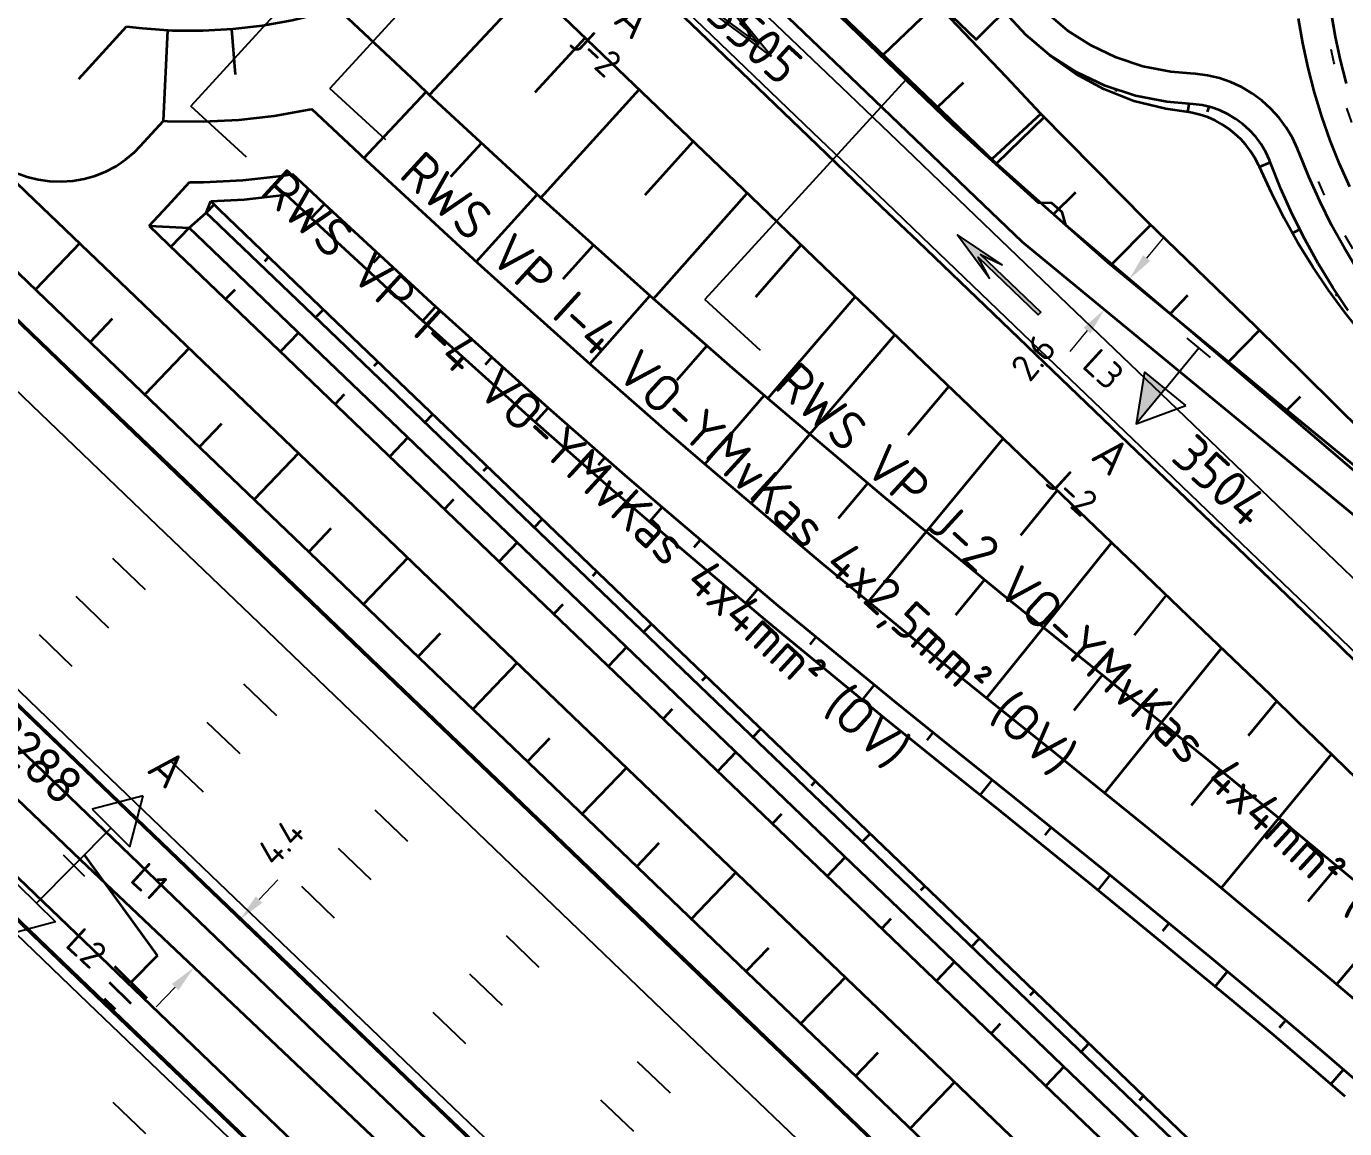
# Model space of a CAD drawing. Header units: metres. Extents: x 134219 to 139080, y 438661 to 444352.
# Drawn here: x 138422.2 to 138509.3, y 439333.7 to 439406.4 of the extents above; entities that cross this region are included whole.
import ezdxf
from ezdxf.enums import TextEntityAlignment as Align

# ---------------------------------------------------------------- set-up
doc = ezdxf.new("R2010")
doc.units = ezdxf.units.M
doc.linetypes.add('13strp', pattern=[4, 1, -3])
doc.linetypes.add('39strp', pattern=[12, 3, -9])
doc.layers.get('DEFPOINTS').update_dxf_attribs({"color": 193})
for name, color, linetype, lineweight in [('N-WE-KL-ET-T18', 1, 'Continuous', 18), ('N-WE-KL-ET-T25', 7, 'Continuous', 25), ('N-WE-KL-ET_LS_OV_ARMATUUR-S', 7, 'Continuous', 25), ('N-WE-KL-ET_LS_OV_ARMATUUR-T18', 1, 'Continuous', 25), ('N-WE-KL-ET_LS_OV_KABEL-G', 10, 'KL-LS-OV-N', 35), ('N-WE-KL-ET_LS_OV_KABEL-M', 7, 'Continuous', 18), ('N-WE-KL-ET_LS_OV_KABEL-T25', 7, 'Continuous', 25), ('N-WE-KL-ET_LS_OV_KABEL_AARDING-G', 90, 'Continuous', 35), ('Utd-geleiderail-nw', 8, 'glm a2ee v014$0$f2m40080', 35), ('Utd-ondergr-nw', 8, '13strp', 35)]:
    doc.layers.add(name, color=color, linetype=linetype, lineweight=lineweight)
doc.layers.add('N-WE-KL-ET_LS_OV_ARMATUUR-T25', color=2, linetype='Continuous')
doc.layers.add('Utd-weg-nw', color=8, linetype='Continuous')
doc.styles.add('ISO18', font='NLCS-ISO.ttf')
doc.styles.add('ISO25', font='NLCS-ISO.ttf')
doc.styles.add('NLCS-ISO', font='NLCS-ISO.ttf')
doc.styles.add('NLCS_18', font='NLCS-ISO.ttf', dxfattribs={"height": 1.8})
doc.styles.add('NLCS_25', font='NLCS-ISO.ttf', dxfattribs={"height": 2.5})
doc.linetypes.add('glm a2ee v014$0$f2m40080', pattern='A,2,-1,[160,RTW.shx,S=0.5,R=0,X=0,Y=0],-1', length=4)
doc.linetypes.add('KL-LS-OV-N', pattern='A,4,-1,[103,NLCS.SHX,S=0.75,R=0,X=0,Y=0],-1,4,-1.5,["0V",Standard,S=1,R=0,X=0,Y=-0.5],-3', length=14.5)
doc.dimstyles.new('NLCS_t18_pijl_Dimension_l3_h1', dxfattribs={"dimtxt": 1.8, "dimasz": 1.8, "dimexe": 2, "dimexo": 2, "dimgap": 0.7, "dimtad": 1, "dimdec": 1, "dimzin": 0, "dimdsep": 46, "dimtxsty": 'NLCS_18', "dimcen": 2.5, "dimdle": 2, "dimclrd": 256, "dimclre": 256, "dimclrt": 256, "dimadec": 1, "dimazin": 0, "dimtfac": 1, "dimtdec": 1, "dimtofl": 0, "dimtmove": 1, "dimatfit": 0, "dimfxl": 0, "dimtolj": 1, "dimtzin": 0, "dimlwd": 18, "dimlwe": 18, "dimarcsym": 0})

# ---------------------------------------------------------------- blocks, each defined once
blk = doc.blocks.new('SKL-ET_OV_ARMATUUR_HD_NATRIUM_1x150W-SO (3)')
for points in [[(3.493, -1.757), (6.493, 0), (3.493, 1.757)], [(3.493, 1.757), (3.493, -1.757)], [(0, 1), (0, -1)], [(3.493, 0), (0, 0)], [(3.493, 0), (6.493, 0)]]:
    blk.add_lwpolyline(points)
blk.add_solid([(3.493, 0), (3.493, -1.757), (6.493, 0)])
at = {"layer": 'N-WE-KL-ET-T18', "linetype": 'ByBlock', "style": 'NLCS-ISO'}
blk.add_attdef('GROEPSNUMMER', text='', height=1.8, dxfattribs=at).set_placement((-2, -4), align=Align.RIGHT)
blk.add_attdef('FASE-AANSLUITING', (10, -4), '', height=1.8, dxfattribs=at)
at = {"layer": 'N-WE-KL-ET-T18', "linetype": 'ByBlock', "style": 'NLCS-ISO', "flags": 1}
for tag, p in [('TYPE_ARMATUUR', (7.765, -13.456)), ('TYPE_FABRIKAAT', (7.765, -17.24)), ('VERMOGEN_LAMP', (7.765, -21.025)), ('SPIEGELSTAND', (7.765, -24.809)), ('HOOGTE_LICHTMAST', (7.765, -28.594)), ('UITLEGGERHOEK', (7.765, -32.378)), ('TYPE_LICHTMAST', (7.765, -36.163)), ('BOTSVRIENDELIJK', (7.765, -39.947)), ('POSITIE_LICHTMAST', (7.765, -43.732)), ('KABELAANSLUITING', (7.765, -47.516)), ('VOEDINGSPUNT', (7.765, -51.301))]:
    blk.add_attdef(tag, p, '', height=1.8, dxfattribs=at)
at = {"layer": 'N-WE-KL-ET-T25', "linetype": 'ByBlock', "style": 'NLCS-ISO'}
blk.add_attdef('MASTNUMMER', text='', height=2.5, dxfattribs=at).set_placement((4, 4.31), align=Align.MIDDLE)
at = {"layer": 'N-WE-KL-ET-T25', "linetype": 'ByBlock', "style": 'NLCS-ISO', "flags": 1}
blk.add_attdef('TYPE_SYMBOOL', (7.765, -10.056), '', height=2.5, dxfattribs=at)
blk = doc.blocks.new('SKL-ET_OV_ARMATUUR_HD_NATRIUM_2x250W-SO (3)')
for p, q in [((-6.493, 0), (-3.493, 1.757)), ((6.493, 0), (3.493, 1.757)), ((-3.493, -1.757), (-6.493, 0)), ((3.493, -1.757), (6.493, 0))]:
    blk.add_line(p, q)
for points in [[(-3.493, 1.757), (-3.493, -1.757)], [(3.493, 1.757), (3.493, -1.757)], [(0, 1), (0, -1)], [(-3.493, 0), (0, 0)], [(3.493, 0), (0, 0)]]:
    blk.add_lwpolyline(points)
at = {"layer": 'N-WE-KL-ET_LS_OV_ARMATUUR-T18', "style": 'ISO18', "flags": 1}
for tag, p in [('TYPE_ARMATUUR', (3.075, -6.821)), ('VERMOGEN_LAMP', (3.075, -10.606)), ('SPIEGELSTAND', (3.075, -14.39)), ('HOOGTE_LICHTMAST', (3.075, -18.175)), ('UITLEGGERHOEK', (3.075, -21.959)), ('TYPE_LICHTMAST', (3.075, -25.744)), ('BOTSVRIENDELIJK', (3.075, -29.528)), ('POSITIE_LICHTMAST', (3.075, -33.313)), ('KABELAANSLUITNG', (3.075, -37.097)), ('VOEDINGSPUNT', (3.075, -48.451))]:
    blk.add_attdef(tag, p, '', height=1.8, dxfattribs=at)
at = {"layer": 'N-WE-KL-ET_LS_OV_ARMATUUR-T18', "style": 'ISO18'}
for tag, p in [('FASE-AANSLUITING_1', (3.075, -40.882)), ('FASE-AANSLUITING_2', (3.075, -44.666)), ('GROEPSNUMMER', (3.075, -52.235))]:
    blk.add_attdef(tag, p, '', height=1.8, dxfattribs=at)
at = {"layer": 'N-WE-KL-ET_LS_OV_ARMATUUR-T25', "style": 'ISO25'}
for tag, p, height in [('MASTNUMMER', (3.075, 7.391), 2.5), ('TYPE_SYMBOOL', (3.075, 3.606), 2.25)]:
    blk.add_attdef(tag, p, '', height=height, dxfattribs=at)
blk = doc.blocks.new('SKL-ET_AARDING_AARDELECTRODE-SO')
for points in [[(2.5, 1.5), (2.5, -1.5)], [(3.5, 1), (3.5, -1)], [(0, 0), (2.5, 0)], [(4.5, -0.5), (4.5, 0.5)]]:
    blk.add_lwpolyline(points)
at = {"layer": 'N-WE-KL-ET_LS_OV_ARMATUUR-T18', "style": 'ISO18', "flags": 1}
for tag, p in [('OMSCHRIJVING_LEGENDA', (0, -8.635)), ('LOCATIE', (0, -12.42)), ('MASTNUMMER', (0, -16.204)), ('VOEDINGSPUNT', (0, -19.989)), ('GROEPSNUMMER', (0, -23.773)), ('OVERIGE_OPMERKING(EN)_1', (0, -27.558)), ('OVERIGE_OPMERKING(EN)_2', (0, -31.343))]:
    blk.add_attdef(tag, p, '', height=1.8, dxfattribs=at)
at = {"layer": 'N-WE-KL-ET_LS_OV_ARMATUUR-T25', "style": 'ISO25'}
blk.add_attdef('TYPE_SYMBOOL', (0, 4.405), '', height=2.25, dxfattribs=at)
blk = doc.blocks.new('*D278')
at = {"layer": 'DEFPOINTS', "color": 0, "transparency": 16777216}
for p in [(138436.358, 439347.493), (138433.312, 439344.316), (138433.312, 439344.316)]:
    blk.add_point(p, dxfattribs=at)
at = {"layer": 'N-WE-KL-ET_LS_OV_KABEL-M', "linetype": 'Continuous', "lineweight": 18, "transparency": 16777216}
for p, q in [((138437.603, 439348.792), (138438.849, 439350.091)), ((138432.066, 439343.017), (138430.821, 439341.718))]:
    blk.add_line(p, q, dxfattribs=at)
at = {"layer": 'N-WE-KL-ET_LS_OV_KABEL-M', "lineweight": 18, "transparency": 16777216}
for p, q in [((138436.358, 439347.493), (138437.801, 439346.109)), ((138433.312, 439344.316), (138434.756, 439342.932))]:
    blk.add_line(p, q, dxfattribs=at)
at = {"layer": 'N-WE-KL-ET_LS_OV_KABEL-M', "transparency": 16777216}
for points in [[(138437.387, 439349), (138437.82, 439348.584), (138436.358, 439347.493)], [(138431.85, 439343.225), (138432.283, 439342.809), (138433.312, 439344.316)]]:
    blk.add_solid(points, dxfattribs=at)
at = {"layer": 'N-WE-KL-ET_LS_OV_KABEL-M', "transparency": 16777216, "insert": (138439.037, 439352.599), "char_height": 1.8, "attachment_point": 5, "rotation": 46.20578, "style": 'NLCS_18'}
blk.add_mtext('\\A1;4.4', dxfattribs=at)
blk = doc.blocks.new('*D307')
at = {"layer": 'DEFPOINTS', "color": 0, "transparency": 16777216}
for p in [(138495.053, 439389.735), (138495.053, 439389.735), (138493.403, 439387.732)]:
    blk.add_point(p, dxfattribs=at)
at = {"layer": 'N-WE-KL-ET_LS_OV_KABEL-M', "linetype": 'Continuous', "lineweight": 18, "transparency": 16777216}
for p, q in [((138496.198, 439391.125), (138497.342, 439392.514)), ((138492.259, 439386.343), (138491.114, 439384.954))]:
    blk.add_line(p, q, dxfattribs=at)
at = {"layer": 'N-WE-KL-ET_LS_OV_KABEL-M', "lineweight": 18, "transparency": 16777216}
for p, q in [((138495.053, 439389.735), (138493.51, 439391.007)), ((138493.403, 439387.732), (138491.859, 439389.004))]:
    blk.add_line(p, q, dxfattribs=at)
at = {"layer": 'N-WE-KL-ET_LS_OV_KABEL-M', "transparency": 16777216}
for points in [[(138495.966, 439391.315), (138496.429, 439390.934), (138495.053, 439389.735)], [(138492.027, 439386.534), (138492.49, 439386.152), (138493.403, 439387.732)]]:
    blk.add_solid(points, dxfattribs=at)
at = {"layer": 'N-WE-KL-ET_LS_OV_KABEL-M', "transparency": 16777216, "insert": (138488.717, 439384.561), "char_height": 1.8, "attachment_point": 5, "rotation": 50.5173, "style": 'NLCS_18'}
blk.add_mtext('\\A1;2.6', dxfattribs=at)
blk = doc.blocks.new('Dwm A2 aanvulling$0$voorrang_750')
h = blk.add_hatch(color=256)
h.paths.add_polyline_path([(0, 8), (-1, 8), (0, 0), (1, 8)])
h.paths.add_polyline_path([(0, 7), (0.724, 7), (0, 1.209), (-0.724, 7)], flags=16)
for p, q in [((0, 0), (-1, 8)), ((0, 8), (-1, 8)), ((0, 0), (1, 8)), ((0, 8), (1, 8)), ((0.849, 8), (0.851, 8.019)), ((0, 1.209), (-0.724, 7)), ((0, 7), (-0.724, 7)), ((0, 1.209), (0.724, 7)), ((0, 7), (0.724, 7))]:
    blk.add_line(p, q)
blk = doc.blocks.new('Dwm A2 aanvulling$0$antispkpijl_750')
blk.add_hatch(color=256).paths.add_polyline_path([(-0.125, 0), (0.125, 0), (0.125, 5.5), (0.6, 4), (0, 7.5), (-0.6, 4), (-0.125, 5.5)])
blk.add_lwpolyline([(-0.125, 0), (0.125, 0), (0.125, 5.5), (0.6, 4), (0, 7.5), (-0.6, 4), (-0.125, 5.5)], close=True)

msp = doc.modelspace()

# ---------------------------------------------------------------- linework, layer by layer
at = {"layer": 'N-WE-KL-ET_LS_OV_KABEL-G', "flags": 128}
for points, elevation in [([(138088.637, 439676.432), (138088.638, 439676.428), (138097.501, 439666.648), (138107.234, 439656.382), (138139.914, 439624.963), (138141.781, 439623.503), (138425.823, 439351.408), (138520.256, 439261.976), (138566.891, 439216.723), (138613.924, 439171.915), (138660.908, 439126.836), (138707.708, 439081.89), (138754.751, 439037.019), (138768.949, 439023.344), (138801.31, 438992.453), (138850.33, 438944.621), (138896.901, 438900.489), (138941.915, 438857.339)], 1.168), ([(138410.767, 439528.35), (138410.801, 439528.538), (138413.887, 439527.958), (138423.538, 439525.424), (138432.266, 439522.329), (138438.685, 439519.034), (138446.069, 439514.463), (138450.787, 439510.977), (138450.858, 439510.771), (138461.262, 439503.909), (138466.779, 439501.942), (138467.544, 439501.896), (138467.841, 439501.905), (138474.435, 439501.952), (138478.225, 439501.987), (138483.255, 439501.451), (138490.332, 439499.543), (138497.132, 439496.889), (138497.68, 439496.377), (138506.71, 439489.652), (138514.888, 439481.111), (138519.769, 439472.308), (138522.695, 439463.424), (138523.839, 439453.927), (138523.219, 439444.572), (138519.852, 439433.753), (138516.126, 439426.136), (138513.611, 439418.576), (138513.388, 439416.195), (138513.397, 439416.194), (138502.659, 439417.147), (138502.663, 439417.154), (138499.933, 439417.635), (138499.966, 439420.484), (138502.056, 439428.12), (138505.295, 439436.199), (138508.373, 439447.072), (138508.292, 439456.213), (138504.908, 439466.951), (138504.893, 439466.936), (138499.402, 439474.419), (138495.707, 439477.445), (138488.234, 439480.694), (138483.687, 439480.705), (138476.15, 439478.941), (138470.645, 439473.2), (138466.81, 439466.788), (138459.573, 439451.145), (138459.63, 439445.594), (138461.105, 439434.032), (138463.733, 439426.761), (138470.89, 439419.514), (138482.264, 439408.123), (138484.943, 439405.543), (138487.566, 439408.142)], 7.326)]:
    msp.add_lwpolyline(points, dxfattribs=dict(at, elevation=elevation))
for points in [[(138793.834, 439038.483), (138767.871, 439063.941), (138739.593, 439090.454), (138709.869, 439120.394), (138704.574, 439125.914), (138678.079, 439153.98), (138649.928, 439184.368), (138642.165, 439192.896), (138624.34, 439217.049), (138615.394, 439229.368), (138606.016, 439243.822), (138594.166, 439264.3), (138575.759, 439297.581), (138548.768, 439335.485), (138539.354, 439347.967), (138528.259, 439360.345), (138511.102, 439376.056), (138499.127, 439386.277), (138490.863, 439393.293), (138490.616, 439394.151), (138489.945, 439394.758), (138489.065, 439394.769), (138483.418, 439399.881), (138469.123, 439413.692), (138466.716, 439415.985)], [(138430.908, 439345.105), (138426.084, 439351.755)]]:
    msp.add_lwpolyline(points, dxfattribs=at)
at = {"layer": 'N-WE-KL-ET_LS_OV_KABEL-T25'}
for p, q in [((138459.696, 439430.195), (138433.091, 439401.162)), ((138464.223, 439426.264), (138442.278, 439402.317)), ((138480.302, 439402.891), (138467.024, 439388.401)), ((138445.964, 439398.939), (138442.278, 439402.317)), ((138436.777, 439397.784), (138433.091, 439401.162)), ((138470.71, 439385.023), (138467.024, 439388.401))]:
    msp.add_line(p, q, dxfattribs=at)
at = {"layer": 'Utd-geleiderail-nw', "linetype": 'Continuous', "flags": 128}
for points in [[(138398.65, 439383.051), (138419.938, 439360.492), (138432.525, 439348.424), (138439.743, 439341.503), (138446.962, 439334.583), (138454.18, 439327.662), (138461.398, 439320.741), (138468.617, 439313.821), (138475.835, 439306.9), (138483.053, 439299.979), (138490.272, 439293.059), (138497.49, 439286.138), (138504.708, 439279.217)], [(138392.218, 439376.333), (138415.694, 439355.972), (138428.234, 439343.949), (138435.453, 439337.028), (138442.671, 439330.107), (138449.889, 439323.187), (138457.107, 439316.266), (138464.326, 439309.345), (138471.544, 439302.425), (138478.762, 439295.504), (138485.981, 439288.583), (138493.199, 439281.662)]]:
    msp.add_lwpolyline(points, dxfattribs=at)
at = {"layer": 'Utd-ondergr-nw', "linetype": 'Continuous', "flags": 128}
for points in [[(138484.393, 439395.642), (138482.011, 439397.926), (138477.174, 439402.563), (138469.956, 439409.484), (138462.738, 439416.404), (138461.941, 439417.168), (138455.519, 439423.325), (138454.944, 439423.877), (138454.352, 439424.489), (138453.751, 439425.22), (138453.214, 439425.999), (138452.744, 439426.821), (138452.346, 439427.679), (138452.022, 439428.568), (138451.773, 439429.481), (138451.603, 439430.412), (138451.512, 439431.354), (138451.5, 439432.3), (138451.569, 439433.244), (138451.717, 439434.179), (138451.756, 439434.364)], [(138489.2, 439400.656), (138486.937, 439403.064), (138482.309, 439407.919), (138475.319, 439415.077), (138468.23, 439422.133), (138467.442, 439422.906), (138463.007, 439427.245), (138462.589, 439427.683), (138462.073, 439428.326), (138461.621, 439429.015), (138461.239, 439429.746), (138460.929, 439430.509), (138460.694, 439431.299), (138460.537, 439432.109), (138460.459, 439432.929), (138460.461, 439433.754), (138460.527, 439434.463)], [(138486.157, 439397.483), (138483.776, 439399.766), (138478.939, 439404.404), (138471.721, 439411.324), (138464.503, 439418.245), (138463.706, 439419.009), (138457.284, 439425.166), (138457.069, 439425.372), (138456.991, 439425.448), (138456.432, 439426.053), (138455.935, 439426.71), (138455.503, 439427.413), (138455.141, 439428.153), (138454.853, 439428.926), (138454.641, 439429.722), (138454.507, 439430.536), (138454.453, 439431.358), (138454.478, 439432.182), (138454.583, 439433), (138454.674, 439433.439)], [(138481.105, 439392.214), (138478.724, 439394.497), (138473.887, 439399.134), (138466.669, 439406.055), (138459.45, 439412.976), (138458.654, 439413.74), (138452.232, 439419.896), (138446.702, 439425.198)], [(138477.299, 439388.244), (138474.917, 439390.527), (138470.081, 439395.164), (138462.862, 439402.085), (138455.644, 439409.006), (138454.847, 439409.77), (138448.426, 439415.926), (138444.486, 439419.704)], [(138499.08, 439403.31), (138497.786, 439403.419), (138495.954, 439403.774), (138494.194, 439404.354), (138492.534, 439405.146), (138490.998, 439406.135), (138489.61, 439407.302), (138488.39, 439408.625), (138487.354, 439410.082), (138486.667, 439411.33), (138486.445, 439411.768), (138485.949, 439412.636), (138485.397, 439413.47), (138484.791, 439414.265), (138484.132, 439415.017), (138483.922, 439415.238)], [(138498.999, 439401.312), (138497.531, 439401.435), (138495.449, 439401.839), (138493.449, 439402.498), (138491.56, 439403.399), (138489.811, 439404.526), (138488.228, 439405.856), (138486.836, 439407.366), (138485.654, 439409.029), (138484.891, 439410.41), (138484.676, 439410.835), (138484.246, 439411.588), (138483.768, 439412.31), (138483.242, 439412.999), (138482.672, 439413.651), (138482.489, 439413.842)], [(138448.853, 439401.895), (138455.575, 439409.072)], [(138482.317, 439407.91), (138478.806, 439404.531)], [(138428.861, 439406.419), (138429.911, 439406.296), (138431.896, 439406.157), (138433.884, 439406.141), (138435.867, 439406.247), (138437.837, 439406.476), (138439.787, 439406.825), (138441.709, 439407.293), (138442.772, 439407.607)], [(138471.179, 439381.86), (138468.679, 439384.02), (138463.633, 439388.44), (138456.187, 439395.122), (138448.839, 439401.908), (138448.034, 439402.663), (138442.772, 439407.607)], [(138509.608, 439395.824), (138508.926, 439397.345), (138508.309, 439398.893), (138507.757, 439400.465), (138507.27, 439402.059), (138506.851, 439403.672), (138506.499, 439405.301), (138506.215, 439406.943)], [(138509.387, 439402.658), (138508.991, 439404.182), (138508.658, 439405.721), (138508.39, 439407.273)], [(138425.713, 439402.958), (138428.861, 439406.419)], [(138431.3, 439400.178), (138431.59, 439406.178)], [(138436.048, 439403.254), (138435.801, 439406.244)], [(138411.277, 439405.994), (138415.016, 439402.409), (138419.419, 439398.187), (138422.234, 439395.488), (138429.452, 439388.567), (138436.671, 439381.647), (138443.889, 439374.726), (138451.107, 439367.805), (138458.326, 439360.885), (138465.544, 439353.964), (138472.762, 439347.043), (138479.98, 439340.122), (138487.199, 439333.202), (138494.417, 439326.281), (138501.635, 439319.36), (138508.854, 439312.44), (138516.072, 439305.519), (138523.29, 439298.598), (138530.509, 439291.678), (138537.727, 439284.757), (138544.945, 439277.836)], [(138455.83, 439402.081), (138459.134, 439405.659)], [(138498.977, 439400.759), (138497.47, 439400.967), (138495.36, 439401.494), (138493.359, 439402.273), (138491.495, 439403.284), (138489.793, 439404.502)], [(138489.801, 439404.497), (138489.819, 439404.52)], [(138408.35, 439402.939), (138412.088, 439399.355), (138419.307, 439392.435), (138426.525, 439385.514), (138433.743, 439378.593), (138440.961, 439371.673), (138448.18, 439364.752), (138455.398, 439357.831), (138462.616, 439350.911), (138469.835, 439343.99), (138477.053, 439337.069), (138484.271, 439330.148), (138491.49, 439323.228), (138498.708, 439316.307), (138505.926, 439309.386), (138513.144, 439302.466), (138520.363, 439295.545), (138527.581, 439288.624), (138534.799, 439281.703)], [(138484.081, 439402.691), (138482.394, 439401.091)], [(138510.167, 439390.268), (138509.254, 439391.771), (138508.404, 439393.31), (138507.619, 439394.883), (138506.9, 439396.488), (138506.249, 439398.121), (138506.248, 439398.124), (138506.164, 439398.338), (138505.825, 439399.062), (138505.416, 439399.749), (138504.94, 439400.392), (138504.403, 439400.984), (138503.809, 439401.519), (138503.164, 439401.993), (138502.476, 439402.399), (138501.75, 439402.735), (138500.994, 439402.997), (138500.216, 439403.182), (138499.424, 439403.289), (138499.08, 439403.31)], [(138444.521, 439397.732), (138448.625, 439402.109)], [(138456.199, 439395.111), (138462.694, 439402.246)], [(138494.151, 439402.117), (138494.205, 439402.249)], [(138406.745, 439401.264), (138410.483, 439397.681), (138417.701, 439390.76), (138424.919, 439383.839), (138432.138, 439376.919), (138439.356, 439369.998), (138446.574, 439363.077), (138453.792, 439356.157), (138461.011, 439349.236), (138468.229, 439342.315), (138475.447, 439335.394), (138482.666, 439328.474), (138489.884, 439321.553), (138497.102, 439314.632), (138504.321, 439307.712), (138511.539, 439300.791), (138518.757, 439293.87), (138525.975, 439286.95), (138533.194, 439280.029)], [(138406.794, 439401.315), (138410.531, 439397.731), (138417.749, 439390.811), (138424.968, 439383.89), (138432.186, 439376.969), (138439.404, 439370.049), (138446.623, 439363.128), (138453.841, 439356.207), (138461.059, 439349.286), (138468.277, 439342.366), (138475.496, 439335.445), (138482.714, 439328.524), (138489.932, 439321.604), (138497.151, 439314.683), (138504.369, 439307.762), (138511.587, 439300.841), (138518.806, 439293.921), (138526.024, 439287), (138533.242, 439280.079)], [(138431.3, 439400.178), (138431.554, 439400.167), (138433.912, 439400.141), (138436.264, 439400.261), (138438.603, 439400.525), (138440.919, 439400.933), (138441.077, 439400.966)], [(138467.027, 439377.529), (138464.526, 439379.689), (138459.481, 439384.109), (138452.034, 439390.791), (138444.686, 439397.577), (138443.881, 439398.332), (138441.077, 439400.966)], [(138498.924, 439400.766), (138498.999, 439401.312)], [(138509.501, 439387.662), (138508.48, 439389.194), (138507.524, 439390.768), (138506.633, 439392.38), (138505.811, 439394.028), (138505.058, 439395.708), (138504.376, 439397.419), (138504.375, 439397.422), (138504.312, 439397.583), (138504.058, 439398.126), (138503.751, 439398.641), (138503.394, 439399.123), (138502.991, 439399.567), (138502.546, 439399.969), (138502.062, 439400.324), (138501.546, 439400.629), (138501.002, 439400.881), (138500.435, 439401.077), (138499.851, 439401.216), (138499.257, 439401.296), (138498.999, 439401.312)], [(138500.208, 439400.786), (138500.323, 439401.103)], [(138419.419, 439398.187), (138419.65, 439397.975), (138420.247, 439397.503), (138420.891, 439397.096), (138421.574, 439396.76), (138422.288, 439396.496), (138423.026, 439396.309), (138423.779, 439396.2), (138424.54, 439396.171), (138425.299, 439396.222), (138426.049, 439396.352), (138426.781, 439396.56), (138427.488, 439396.844), (138428.161, 439397.2), (138428.792, 439397.625), (138429.376, 439398.114), (138429.764, 439398.503), (138431.3, 439400.178)], [(138489.2, 439400.656), (138485.985, 439397.649)], [(138489.423, 439400.432), (138486.276, 439397.377)], [(138531.274, 439357.467), (138528.976, 439359.985), (138526.672, 439362.483), (138524.369, 439364.968), (138522.076, 439367.449), (138519.8, 439369.93), (138517.547, 439372.42), (138515.876, 439374.299), (138510.538, 439379.564), (138506.636, 439383.433), (138503.429, 439386.598), (138496.24, 439393.55), (138489.2, 439400.656)], [(138503.654, 439397.148), (138503.653, 439397.151), (138503.588, 439397.287), (138503.341, 439397.746), (138503.06, 439398.181), (138502.747, 439398.592), (138502.402, 439398.976), (138502.027, 439399.332), (138501.621, 439399.656), (138501.188, 439399.947), (138500.728, 439400.202), (138500.242, 439400.417), (138499.735, 439400.59), (138499.209, 439400.718), (138498.976, 439400.759)], [(138450.261, 439396.512), (138452.297, 439398.715)], [(138463.088, 439395.302), (138466.256, 439398.832)], [(138514.919, 439373.301), (138509.117, 439378.081), (138504.864, 439381.585), (138501.377, 439384.458), (138493.637, 439390.834), (138486.157, 439397.483)], [(138503.654, 439397.148), (138504.363, 439397.454)], [(138433.02, 439396.134), (138433.93, 439396.141), (138436.53, 439396.269), (138439.114, 439396.558), (138439.815, 439396.664)], [(138464.258, 439374.642), (138461.758, 439376.801), (138456.713, 439381.222), (138449.266, 439387.904), (138441.918, 439394.69), (138441.113, 439395.445), (138439.815, 439396.664)], [(138511.671, 439384.682), (138510.455, 439386.074), (138509.296, 439387.518), (138508.196, 439389.013), (138507.157, 439390.555), (138506.181, 439392.142), (138505.271, 439393.772), (138504.428, 439395.442), (138503.654, 439397.148), (138503.653, 439397.152)], [(138430.339, 439393.259), (138431.574, 439394.573), (138433.02, 439396.134)], [(138513.154, 439371.461), (138507.352, 439376.241), (138503.099, 439379.744), (138499.612, 439382.617), (138491.872, 439388.994), (138488.002, 439392.182), (138484.393, 439395.642)], [(138430.339, 439393.259), (138432.989, 439393.122), (138434.116, 439394.119), (138434.409, 439394.877)], [(138434.409, 439394.877), (138436.614, 439394.997), (138439.277, 439395.293), (138439.394, 439395.31)], [(138434.409, 439394.877), (138434.979, 439394.331), (138442.197, 439387.411), (138449.415, 439380.49), (138456.634, 439373.569), (138463.852, 439366.648), (138471.07, 439359.728), (138478.288, 439352.807), (138485.507, 439345.886), (138492.725, 439338.966), (138499.943, 439332.045), (138507.162, 439325.124), (138514.38, 439318.204), (138521.598, 439311.283), (138528.817, 439304.362), (138536.035, 439297.441), (138543.253, 439290.521), (138550.471, 439283.6), (138557.69, 439276.679), (138559.166, 439275.264)], [(138463.376, 439373.722), (138460.876, 439375.881), (138455.83, 439380.301), (138448.384, 439386.984), (138441.036, 439393.769), (138440.231, 439394.525), (138439.394, 439395.31)], [(138451.929, 439390.888), (138455.97, 439395.323)], [(138463.642, 439388.432), (138469.819, 439395.415)], [(138491.499, 439395.448), (138490.056, 439394.017)], [(138434.116, 439394.119), (138434.635, 439394.661)], [(138434.116, 439394.119), (138434.46, 439393.79), (138441.678, 439386.869), (138448.896, 439379.949), (138456.114, 439373.028), (138463.333, 439366.107), (138470.551, 439359.186), (138477.769, 439352.266), (138484.988, 439345.345), (138492.206, 439338.424), (138499.424, 439331.504), (138506.643, 439324.583), (138513.861, 439317.662), (138521.079, 439310.742), (138528.297, 439303.821), (138535.516, 439296.9), (138542.734, 439289.979), (138549.952, 439283.059), (138557.171, 439276.138), (138558.584, 439274.783)], [(138441.049, 439393.757), (138441.921, 439394.687)], [(138430.339, 439393.259), (138432.221, 439391.455), (138439.439, 439384.534), (138446.657, 439377.613), (138453.875, 439370.693), (138461.094, 439363.772), (138468.312, 439356.851), (138475.53, 439349.93), (138482.749, 439343.01), (138489.967, 439336.089), (138497.185, 439329.168), (138504.404, 439322.248), (138511.622, 439315.327), (138518.84, 439308.406), (138526.058, 439301.486), (138533.277, 439294.565), (138540.495, 439287.644), (138547.713, 439280.723), (138554.932, 439273.803), (138562.15, 439266.882), (138569.368, 439259.961), (138572.113, 439257.33)], [(138432.989, 439393.122), (138431.788, 439391.869)], [(138432.989, 439393.122), (138433.421, 439392.707), (138440.64, 439385.787), (138447.858, 439378.866), (138455.076, 439371.945), (138462.295, 439365.024), (138469.513, 439358.104), (138476.731, 439351.183), (138483.95, 439344.262), (138491.168, 439337.342), (138498.386, 439330.421), (138505.604, 439323.5), (138512.823, 439316.579), (138520.041, 439309.659), (138527.259, 439302.738), (138534.478, 439295.817), (138541.696, 439288.897), (138548.914, 439281.976), (138556.133, 439275.055), (138562.037, 439269.394)], [(138496.465, 439393.332), (138493.839, 439390.668)], [(138505.83, 439392.771), (138506.305, 439393.039)], [(138509.97, 439364.522), (138508.171, 439366.263), (138502.76, 439371.452), (138498.794, 439375.254), (138495.542, 439378.372), (138488.324, 439385.293), (138481.105, 439392.214)], [(138425.767, 439392.101), (138422.839, 439389.048)], [(138445.155, 439390.833), (138445.588, 439391.301)], [(138457.685, 439389.749), (138459.688, 439391.98)], [(138470.393, 439388.567), (138473.384, 439391.997)], [(138437.985, 439390.93), (138438.244, 439391.2)], [(138435.998, 439389.035), (138435.397, 439388.409)], [(138459.434, 439384.151), (138463.41, 439388.641)], [(138498.899, 439388.656), (138497.738, 439387.456)], [(138508.652, 439388.656), (138508.778, 439388.747)], [(138394.071, 439388.036), (138397.804, 439384.457), (138405.022, 439377.536), (138412.241, 439370.615), (138419.459, 439363.695), (138426.677, 439356.774), (138433.895, 439349.853), (138441.114, 439342.933), (138448.332, 439336.012), (138455.55, 439329.091), (138462.769, 439322.171), (138469.987, 439315.25), (138477.205, 439308.329), (138484.424, 439301.408), (138491.642, 439294.488), (138498.86, 439287.567), (138506.078, 439280.646)], [(138394.119, 439388.087), (138397.852, 439384.507), (138405.071, 439377.587), (138412.289, 439370.666), (138419.507, 439363.745), (138426.726, 439356.825), (138433.944, 439349.904), (138441.162, 439342.983), (138448.38, 439336.062), (138455.599, 439329.142), (138462.817, 439322.221), (138470.035, 439315.3), (138477.254, 439308.38), (138484.472, 439301.459), (138491.69, 439294.538), (138498.909, 439287.618), (138506.127, 439280.697)], [(138448.396, 439386.972), (138449.254, 439387.915)], [(138471.179, 439381.86), (138476.951, 439388.577)], [(138510.923, 439355.923), (138508.547, 439358.238), (138506.162, 439360.553), (138504.365, 439362.293), (138498.954, 439367.481), (138494.988, 439371.284), (138491.736, 439374.402), (138484.517, 439381.323), (138477.299, 439388.244)], [(138427.912, 439387.114), (138426.449, 439385.587)], [(138441.334, 439387.199), (138441.853, 439387.74)], [(138440.207, 439386.201), (138439.007, 439384.948)], [(138473.97, 439379.496), (138479.564, 439386.072)], [(138503.652, 439386.379), (138501.592, 439384.281)], [(138432.985, 439385.18), (138430.058, 439382.127)], [(138465.197, 439383.085), (138467.168, 439385.343)], [(138445.203, 439384.009), (138445.462, 439384.28)], [(138452.543, 439384.107), (138452.968, 439384.581)], [(138480.461, 439379.455), (138483.136, 439382.647)], [(138443.216, 439382.114), (138442.616, 439381.488)], [(138467.027, 439377.529), (138470.943, 439382.064)], [(138509.852, 439350.087), (138507.314, 439352.194), (138504.758, 439354.301), (138502.186, 439356.41), (138500.246, 439357.997), (138494.39, 439362.721), (138490.088, 439366.174), (138486.567, 439369.011), (138478.823, 439375.384), (138471.179, 439381.86)], [(138506.333, 439381.981), (138505.457, 439381.096)], [(138448.552, 439380.278), (138449.072, 439380.819)], [(138455.839, 439380.294), (138456.683, 439381.248)], [(138387.614, 439380.054), (138390.724, 439377.073), (138397.942, 439370.152), (138405.161, 439363.231), (138412.379, 439356.31), (138419.597, 439349.39), (138426.816, 439342.469), (138434.034, 439335.548), (138441.252, 439328.628), (138448.47, 439321.707), (138455.689, 439314.786), (138462.907, 439307.866), (138470.125, 439300.945), (138477.344, 439294.024), (138484.562, 439287.103), (138491.78, 439280.183)], [(138387.663, 439380.105), (138390.772, 439377.123), (138397.991, 439370.202), (138405.209, 439363.282), (138412.427, 439356.361), (138419.646, 439349.44), (138426.864, 439342.52), (138434.082, 439335.599), (138441.301, 439328.678), (138448.519, 439321.757), (138455.737, 439314.837), (138462.955, 439307.916), (138470.174, 439300.995), (138477.392, 439294.075), (138484.61, 439287.154), (138491.829, 439280.233)], [(138435.131, 439380.193), (138433.667, 439378.666)], [(138447.426, 439379.28), (138446.225, 439378.028)], [(138470.091, 439374.934), (138473.97, 439379.496)], [(138481.634, 439373.071), (138486.713, 439379.218)], [(138440.203, 439378.259), (138437.276, 439375.206)], [(138452.421, 439377.088), (138452.681, 439377.359)], [(138460.018, 439377.479), (138460.437, 439377.959)], [(138510.623, 439341.607), (138508.157, 439343.701), (138505.662, 439345.792), (138503.141, 439347.883), (138500.598, 439349.978), (138498.033, 439352.08), (138496.094, 439353.666), (138490.237, 439358.39), (138485.935, 439361.843), (138482.414, 439364.68), (138474.671, 439371.053), (138467.027, 439377.529)], [(138475.862, 439373.969), (138477.785, 439376.264)], [(138487.893, 439372.84), (138490.293, 439375.786)], [(138450.434, 439375.194), (138449.834, 439374.567)], [(138455.771, 439373.357), (138456.29, 439373.899)], [(138463.376, 439373.722), (138464.206, 439374.687)], [(138510.211, 439336.697), (138507.797, 439338.776), (138505.348, 439340.852), (138502.869, 439342.929), (138500.36, 439345.008), (138497.824, 439347.096), (138495.263, 439349.194), (138493.325, 439350.779), (138487.469, 439355.503), (138483.167, 439358.955), (138479.646, 439361.793), (138471.903, 439368.166), (138464.258, 439374.642)], [(138442.349, 439373.272), (138440.885, 439371.746)], [(138509.303, 439335.802), (138506.896, 439337.874), (138504.453, 439339.944), (138501.978, 439342.016), (138499.473, 439344.092), (138496.94, 439346.177), (138494.381, 439348.274), (138492.443, 439349.858), (138486.587, 439354.583), (138482.285, 439358.035), (138478.764, 439360.873), (138471.02, 439367.246), (138463.376, 439373.722)], [(138477.823, 439368.459), (138481.634, 439373.071)], [(138454.644, 439372.36), (138453.443, 439371.107)], [(138466.323, 439372.059), (138466.736, 439372.544)], [(138489.378, 439366.745), (138493.882, 439372.344)], [(138447.422, 439371.339), (138444.494, 439368.285)], [(138459.639, 439370.168), (138459.899, 439370.438)], [(138483.605, 439367.575), (138485.494, 439369.894)], [(138469.726, 439368.343), (138470.544, 439369.317)], [(138495.388, 439366.245), (138497.5, 439368.875)], [(138457.653, 439368.273), (138457.052, 439367.647)], [(138462.989, 439366.437), (138463.508, 439366.978)], [(138449.567, 439366.352), (138448.103, 439364.825)], [(138473.976, 439365.636), (138474.381, 439366.126)], [(138485.631, 439362.088), (138489.378, 439366.745)], [(138461.862, 439365.439), (138460.661, 439364.186)], [(138497.17, 439360.478), (138501.133, 439365.392)], [(138454.64, 439364.418), (138451.713, 439361.365)], [(138466.858, 439363.247), (138467.117, 439363.518)], [(138491.406, 439361.284), (138493.277, 439363.615)], [(138477.431, 439361.969), (138478.234, 439362.955)], [(138502.92, 439359.611), (138504.783, 439361.889)], [(138464.871, 439361.352), (138464.271, 439360.726)], [(138470.207, 439359.516), (138470.726, 439360.057)], [(138493.418, 439355.825), (138497.17, 439360.478)], [(138456.786, 439359.431), (138455.322, 439357.904)], [(138481.711, 439359.313), (138482.109, 439359.808)], [(138469.081, 439358.518), (138467.88, 439357.266)], [(138504.925, 439354.164), (138508.396, 439358.385)], [(138461.858, 439357.497), (138458.931, 439354.444)], [(138499.164, 439355.018), (138501.057, 439357.333)], [(138474.076, 439356.326), (138474.336, 439356.597)], [(138485.211, 439355.687), (138486.006, 439356.677)], [(138472.089, 439354.432), (138471.489, 439353.805)], [(138501.125, 439349.543), (138504.925, 439354.164)], [(138477.426, 439352.595), (138477.945, 439353.137)], [(138489.504, 439353.045), (138489.903, 439353.54)], [(138464.004, 439352.51), (138462.54, 439350.984)], [(138476.299, 439351.597), (138475.098, 439350.345)], [(138469.077, 439350.577), (138466.149, 439347.523)], [(138492.994, 439349.408), (138493.798, 439350.392)], [(138506.867, 439348.678), (138508.778, 439350.978)], [(138481.294, 439349.406), (138481.554, 439349.676)], [(138508.747, 439343.2), (138512.611, 439347.767)], [(138479.308, 439347.511), (138478.707, 439346.885)], [(138497.266, 439346.731), (138497.669, 439347.222)], [(138484.644, 439345.675), (138485.163, 439346.216)], [(138471.222, 439345.59), (138469.758, 439344.063)], [(138483.517, 439344.677), (138482.316, 439343.424)], [(138476.295, 439343.656), (138473.368, 439340.603)], [(138500.72, 439343.059), (138501.531, 439344.037)], [(138488.513, 439342.485), (138488.772, 439342.756)], [(138504.968, 439340.341), (138505.378, 439340.827)], [(138486.526, 439340.59), (138485.926, 439339.964)], [(138491.862, 439338.754), (138492.381, 439339.295)], [(138478.44, 439338.669), (138476.977, 439337.142)], [(138490.736, 439337.756), (138489.535, 439336.504)], [(138508.363, 439336.611), (138509.193, 439337.573)], [(138483.513, 439336.735), (138480.586, 439333.682)], [(138495.731, 439335.564), (138495.99, 439335.835)]]:
    msp.add_lwpolyline(points, dxfattribs=at)
at = {"layer": 'Utd-weg-nw', "linetype": '13strp', "flags": 128}
for points in [[(138691.638, 439305.296), (138689.104, 439305.526), (138686.566, 439305.693), (138686.564, 439305.693), (138684.024, 439305.796), (138681.481, 439305.836), (138678.938, 439305.812), (138676.395, 439305.725), (138673.856, 439305.574), (138672.986, 439305.507), (138671.321, 439305.359), (138668.793, 439305.082), (138666.272, 439304.741), (138663.761, 439304.337), (138661.26, 439303.871), (138658.808, 439303.35), (138656.369, 439302.769), (138653.945, 439302.128), (138651.538, 439301.428), (138651.402, 439301.387), (138648.239, 439300.465), (138645.056, 439299.615), (138643.682, 439299.271), (138641.855, 439298.835), (138638.638, 439298.127), (138635.406, 439297.49), (138632.16, 439296.925), (138628.903, 439296.433), (138625.635, 439296.013), (138622.359, 439295.666), (138619.076, 439295.392), (138615.788, 439295.19), (138612.496, 439295.062), (138611.236, 439295.032), (138609.568, 439295.036), (138607.901, 439295.113), (138606.239, 439295.263), (138604.586, 439295.485), (138602.943, 439295.779), (138601.823, 439296.022), (138601.388, 439296.126), (138599.848, 439296.537), (138598.327, 439297.013), (138596.827, 439297.551), (138595.351, 439298.152), (138593.901, 439298.813), (138592.48, 439299.534), (138591.09, 439300.314), (138589.734, 439301.151), (138588.414, 439302.044), (138587.132, 439302.991), (138585.891, 439303.991), (138584.693, 439305.041), (138583.539, 439306.14), (138582.432, 439307.287), (138581.374, 439308.478), (138580.366, 439309.713), (138579.411, 439310.989), (138578.655, 439312.083), (138576.246, 439315.669), (138573.807, 439319.233), (138570.935, 439323.348), (138568.022, 439327.433), (138565.068, 439331.489), (138562.074, 439335.515), (138559.04, 439339.511), (138555.966, 439343.477), (138552.852, 439347.411), (138549.699, 439351.314), (138546.508, 439355.186), (138543.278, 439359.025), (138540.009, 439362.832), (138536.703, 439366.606), (138533.359, 439370.347), (138529.978, 439374.054), (138526.56, 439377.727), (138523.105, 439381.366), (138521.961, 439382.555), (138520.814, 439383.74), (138519.662, 439384.922), (138518.506, 439386.099), (138517.383, 439387.29), (138516.312, 439388.528), (138515.321, 439389.776), (138514.383, 439391.064), (138513.499, 439392.39), (138512.671, 439393.752), (138511.901, 439395.147), (138511.189, 439396.573), (138510.538, 439398.027), (138509.948, 439399.507), (138509.419, 439401.011), (138508.954, 439402.535), (138508.553, 439404.077), (138508.216, 439405.635), (138507.945, 439407.205), (138507.739, 439408.786), (138507.599, 439410.373), (138507.526, 439411.965), (138507.519, 439413.559), (138507.578, 439415.151), (138507.703, 439416.74), (138507.895, 439418.322), (138508.152, 439419.895), (138508.475, 439421.456), (138508.862, 439423.001), (138509.314, 439424.53), (138509.859, 439426.121), (138510.473, 439427.688), (138511.156, 439429.225), (138511.774, 439430.477), (138511.906, 439430.731), (138512.722, 439432.203), (138513.337, 439433.296), (138514.136, 439434.841), (138514.87, 439436.419), (138515.537, 439438.025), (138516.137, 439439.658), (138516.668, 439441.314), (138517.13, 439442.991), (138517.522, 439444.686), (138517.842, 439446.396), (138518.091, 439448.117), (138518.269, 439449.847), (138518.374, 439451.584), (138518.406, 439453.323), (138518.366, 439455.062), (138518.254, 439456.798), (138518.069, 439458.527), (138517.813, 439460.248), (138517.485, 439461.956), (138517.087, 439463.649), (138516.618, 439465.324), (138516.079, 439466.978), (138515.473, 439468.609), (138514.799, 439470.212), (138514.058, 439471.786), (138513.253, 439473.328), (138512.384, 439474.835), (138511.454, 439476.305), (138510.853, 439477.186), (138510.463, 439477.734), (138509.413, 439479.121), (138508.306, 439480.463), (138507.144, 439481.758), (138505.93, 439483.003), (138504.664, 439484.196), (138503.35, 439485.336), (138501.99, 439486.42), (138500.586, 439487.447), (138499.14, 439488.414), (138497.655, 439489.32), (138496.134, 439490.163), (138494.599, 439490.986), (138493.047, 439491.785), (138491.472, 439492.555), (138489.872, 439493.289), (138488.706, 439493.789), (138487.525, 439494.264), (138486.327, 439494.711), (138485.114, 439495.127), (138483.884, 439495.509), (138482.639, 439495.853), (138481.379, 439496.157), (138480.106, 439496.417), (138479.596, 439496.501), (138478.135, 439496.671), (138476.66, 439496.734), (138475.179, 439496.688), (138473.7, 439496.529), (138472.24, 439496.238), (138472.102, 439496.204)], [(138691.277, 439301.815), (138688.831, 439302.037), (138686.38, 439302.198), (138686.379, 439302.198), (138683.926, 439302.298), (138681.47, 439302.336), (138679.014, 439302.313), (138676.559, 439302.229), (138674.108, 439302.083), (138673.267, 439302.019), (138671.66, 439301.876), (138669.219, 439301.608), (138666.785, 439301.278), (138664.359, 439300.889), (138661.945, 439300.438), (138659.577, 439299.936), (138657.222, 439299.375), (138654.882, 439298.756), (138652.557, 439298.08), (138652.418, 439298.037), (138649.18, 439297.094), (138645.922, 439296.224), (138644.515, 439295.872), (138642.646, 439295.426), (138639.353, 439294.701), (138636.044, 439294.049), (138632.722, 439293.471), (138629.388, 439292.967), (138626.043, 439292.537), (138622.69, 439292.181), (138619.329, 439291.901), (138615.963, 439291.695), (138612.594, 439291.563), (138611.304, 439291.533), (138609.483, 439291.537), (138607.664, 439291.621), (138605.85, 439291.785), (138604.045, 439292.027), (138602.252, 439292.348), (138601.03, 439292.613), (138600.554, 439292.726), (138598.874, 439293.176), (138597.214, 439293.695), (138595.577, 439294.283), (138593.965, 439294.938), (138592.383, 439295.66), (138590.832, 439296.447), (138589.315, 439297.298), (138587.834, 439298.212), (138586.393, 439299.186), (138584.994, 439300.22), (138583.64, 439301.311), (138582.332, 439302.457), (138581.072, 439303.657), (138579.864, 439304.909), (138578.709, 439306.209), (138577.609, 439307.557), (138576.567, 439308.949), (138575.741, 439310.144), (138573.349, 439313.704), (138570.927, 439317.244), (138568.075, 439321.33), (138565.182, 439325.387), (138562.249, 439329.414), (138559.276, 439333.412), (138556.263, 439337.381), (138553.21, 439341.318), (138550.118, 439345.225), (138546.988, 439349.102), (138543.818, 439352.946), (138540.611, 439356.759), (138537.365, 439360.539), (138534.082, 439364.287), (138530.761, 439368.001), (138527.404, 439371.683), (138524.009, 439375.33), (138520.579, 439378.944), (138519.443, 439380.124), (138518.303, 439381.301), (138517.16, 439382.474), (138516.012, 439383.644), (138514.786, 439384.943), (138513.617, 439386.294), (138512.535, 439387.656), (138511.511, 439389.063), (138510.547, 439390.51), (138509.643, 439391.996), (138508.802, 439393.519), (138508.026, 439395.076), (138507.315, 439396.663), (138506.67, 439398.279), (138506.669, 439398.282)]]:
    msp.add_lwpolyline(points, dxfattribs=at)
at = {"layer": 'Utd-weg-nw', "linetype": 'Continuous', "flags": 128}
for points in [[(138483.77, 439394.993), (138481.388, 439397.276), (138476.551, 439401.913), (138469.333, 439408.834), (138462.115, 439415.755), (138461.318, 439416.519), (138454.897, 439422.675), (138454.723, 439422.842), (138454.09, 439423.497), (138453.467, 439424.252), (138452.907, 439425.056), (138452.415, 439425.903), (138451.993, 439426.787), (138451.645, 439427.703), (138451.373, 439428.644), (138451.179, 439429.604), (138451.063, 439430.577), (138451.028, 439431.555), (138451.072, 439432.534), (138451.196, 439433.506), (138451.34, 439434.225)], [(138481.382, 439392.502), (138479.001, 439394.786), (138474.164, 439399.423), (138466.946, 439406.344), (138459.727, 439413.264), (138458.93, 439414.029), (138452.509, 439420.185), (138446.713, 439425.742)], [(138404.428, 439398.845), (138408.164, 439395.263), (138415.383, 439388.342), (138422.601, 439381.421), (138429.819, 439374.501), (138437.037, 439367.58), (138444.256, 439360.659), (138451.474, 439353.738), (138458.692, 439346.818), (138465.911, 439339.897), (138473.129, 439332.976), (138480.347, 439326.056), (138487.566, 439319.135), (138494.784, 439312.214), (138502.002, 439305.294), (138509.22, 439298.373), (138516.439, 439291.452), (138523.657, 439284.531), (138530.875, 439277.611)], [(138510.836, 439369.042), (138505.425, 439374.231), (138501.459, 439378.033), (138498.206, 439381.151), (138490.988, 439388.072), (138483.77, 439394.993)], [(138510.246, 439364.81), (138508.448, 439366.552), (138503.037, 439371.74), (138499.071, 439375.543), (138495.819, 439378.661), (138488.6, 439385.582), (138481.382, 439392.502)], [(138394.603, 439388.592), (138398.337, 439385.013), (138405.555, 439378.092), (138412.773, 439371.171), (138419.992, 439364.251), (138427.21, 439357.33), (138434.428, 439350.409), (138441.647, 439343.488), (138448.865, 439336.568), (138456.083, 439329.647), (138463.302, 439322.726), (138470.52, 439315.806), (138477.738, 439308.885), (138484.956, 439301.964), (138492.175, 439295.044), (138499.393, 439288.123), (138506.611, 439281.202)], [(138387.13, 439379.549), (138390.24, 439376.567), (138397.458, 439369.647), (138404.676, 439362.726), (138411.894, 439355.805), (138419.113, 439348.884), (138426.331, 439341.964), (138433.549, 439335.043), (138440.768, 439328.122), (138447.986, 439321.202), (138455.204, 439314.281), (138462.423, 439307.36), (138469.641, 439300.44), (138476.859, 439293.519), (138484.077, 439286.598), (138491.296, 439279.677)]]:
    msp.add_lwpolyline(points, dxfattribs=at)
at = {"layer": 'Utd-weg-nw', "linetype": '39strp', "flags": 128}
for points in [[(138401.937, 439396.246), (138405.673, 439392.664), (138412.891, 439385.743), (138420.109, 439378.823), (138427.328, 439371.902), (138434.546, 439364.981), (138441.764, 439358.061), (138448.983, 439351.14), (138456.201, 439344.219), (138463.419, 439337.298), (138470.637, 439330.378), (138477.856, 439323.457), (138485.074, 439316.536), (138492.292, 439309.616), (138499.511, 439302.695), (138506.729, 439295.774), (138513.947, 439288.854), (138521.166, 439281.933), (138528.384, 439275.012), (138535.602, 439268.091), (138542.82, 439261.171), (138550.039, 439254.25), (138557.257, 439247.329), (138564.475, 439240.409), (138571.694, 439233.488), (138578.912, 439226.567), (138586.13, 439219.646), (138593.349, 439212.726), (138600.567, 439205.805), (138607.785, 439198.884), (138615.003, 439191.964), (138622.222, 439185.043), (138629.44, 439178.122), (138636.658, 439171.202), (138643.877, 439164.281), (138651.095, 439157.36), (138658.313, 439150.439), (138665.532, 439143.519), (138672.75, 439136.598), (138679.968, 439129.677), (138687.186, 439122.757), (138694.405, 439115.836), (138701.623, 439108.915), (138708.569, 439102.255)], [(138399.515, 439393.719), (138403.251, 439390.138), (138410.469, 439383.217), (138417.687, 439376.296), (138424.905, 439369.376), (138432.124, 439362.455), (138439.342, 439355.534), (138446.56, 439348.613), (138453.779, 439341.693), (138460.997, 439334.772), (138468.215, 439327.851), (138475.434, 439320.931), (138482.652, 439314.01), (138489.87, 439307.089), (138497.088, 439300.169), (138504.307, 439293.248), (138511.525, 439286.327), (138518.743, 439279.406), (138525.962, 439272.486), (138533.18, 439265.565), (138540.398, 439258.644), (138547.617, 439251.724), (138554.835, 439244.803), (138562.053, 439237.882), (138569.271, 439230.962), (138576.49, 439224.041), (138583.708, 439217.12), (138590.926, 439210.199), (138598.145, 439203.279), (138605.363, 439196.358), (138612.581, 439189.437), (138619.8, 439182.517), (138627.018, 439175.596), (138634.236, 439168.675), (138641.454, 439161.754), (138648.673, 439154.834), (138655.891, 439147.913), (138663.109, 439140.992), (138670.328, 439134.072), (138677.546, 439127.151), (138684.764, 439120.23), (138691.983, 439113.31), (138699.201, 439106.389), (138706.147, 439099.729)], [(138397.094, 439391.192), (138400.828, 439387.611), (138408.047, 439380.691), (138415.265, 439373.77), (138422.483, 439366.849), (138429.701, 439359.928), (138436.92, 439353.008), (138444.138, 439346.087), (138451.356, 439339.166), (138458.575, 439332.246), (138465.793, 439325.325), (138473.011, 439318.404), (138480.23, 439311.484), (138487.448, 439304.563), (138494.666, 439297.642), (138501.884, 439290.721), (138509.103, 439283.801), (138516.321, 439276.88), (138523.539, 439269.959), (138530.758, 439263.039), (138537.976, 439256.118), (138545.194, 439249.197), (138552.413, 439242.277), (138559.631, 439235.356), (138566.849, 439228.435), (138574.067, 439221.514), (138581.286, 439214.594), (138588.504, 439207.673), (138595.722, 439200.752), (138602.941, 439193.832), (138610.159, 439186.911), (138617.377, 439179.99), (138624.596, 439173.069), (138631.814, 439166.149), (138639.032, 439159.228), (138646.25, 439152.307), (138653.469, 439145.387), (138660.687, 439138.466), (138667.905, 439131.545), (138675.124, 439124.625), (138682.342, 439117.704), (138689.56, 439110.783), (138696.779, 439103.862), (138703.725, 439097.203)], [(138384.638, 439376.95), (138387.748, 439373.969), (138394.966, 439367.048), (138402.185, 439360.127), (138409.403, 439353.207), (138416.621, 439346.286), (138423.84, 439339.365), (138431.058, 439332.444), (138438.276, 439325.524), (138445.495, 439318.603), (138452.713, 439311.682), (138459.931, 439304.762), (138467.149, 439297.841), (138474.368, 439290.92), (138481.586, 439284), (138488.804, 439277.079), (138496.023, 439270.158), (138503.241, 439263.237), (138510.459, 439256.317), (138517.678, 439249.396), (138524.896, 439242.475), (138532.114, 439235.555), (138539.332, 439228.634), (138546.551, 439221.713), (138553.769, 439214.793), (138560.987, 439207.872), (138568.206, 439200.951), (138575.424, 439194.03), (138582.642, 439187.11), (138589.861, 439180.189), (138597.079, 439173.268), (138604.297, 439166.348), (138611.515, 439159.427), (138618.734, 439152.506), (138625.952, 439145.585), (138633.17, 439138.665), (138640.389, 439131.744), (138647.607, 439124.823), (138654.825, 439117.903), (138662.044, 439110.982), (138669.262, 439104.061), (138676.48, 439097.141), (138683.698, 439090.22), (138690.917, 439083.299), (138698.135, 439076.378), (138705.353, 439069.458), (138712.572, 439062.537), (138719.79, 439055.616), (138722.287, 439053.222), (138727.008, 439048.696), (138734.227, 439041.775), (138741.445, 439034.854), (138748.663, 439027.934), (138755.881, 439021.013), (138763.1, 439014.092), (138770.318, 439007.171), (138777.536, 439000.251), (138784.755, 438993.33), (138791.973, 438986.409), (138799.097, 438979.579)], [(138382.216, 439374.424), (138385.326, 439371.442), (138392.544, 439364.522), (138399.762, 439357.601), (138406.981, 439350.68), (138414.199, 439343.759), (138421.417, 439336.839), (138428.636, 439329.918), (138435.854, 439322.997), (138443.072, 439316.077), (138450.291, 439309.156), (138457.509, 439302.235), (138464.727, 439295.315), (138471.945, 439288.394), (138479.164, 439281.473), (138486.382, 439274.552), (138493.6, 439267.632), (138500.819, 439260.711), (138508.037, 439253.79), (138515.255, 439246.87), (138522.474, 439239.949), (138529.692, 439233.028), (138536.91, 439226.108), (138544.129, 439219.187), (138551.347, 439212.266), (138558.565, 439205.345), (138565.783, 439198.425), (138573.002, 439191.504), (138580.22, 439184.583), (138587.438, 439177.663), (138594.657, 439170.742), (138601.875, 439163.821), (138609.093, 439156.9), (138616.312, 439149.98), (138623.53, 439143.059), (138630.748, 439136.138), (138637.966, 439129.218), (138645.185, 439122.297), (138652.403, 439115.376), (138659.621, 439108.456), (138666.84, 439101.535), (138674.058, 439094.614), (138681.276, 439087.693), (138688.495, 439080.773), (138695.713, 439073.852), (138702.931, 439066.931), (138710.149, 439060.011), (138717.368, 439053.09), (138719.865, 439050.696), (138724.586, 439046.169), (138731.804, 439039.249), (138739.023, 439032.328), (138746.241, 439025.407), (138753.459, 439018.486), (138760.678, 439011.566), (138767.896, 439004.645), (138775.114, 438997.724), (138782.332, 438990.804), (138789.551, 438983.883), (138796.675, 438977.052)]]:
    msp.add_lwpolyline(points, dxfattribs=at)

# ---------------------------------------------------------------- block references
at = {"layer": 'N-WE-KL-ET_LS_OV_ARMATUUR-S'}
ref = msp.add_blockref('SKL-ET_OV_ARMATUUR_HD_NATRIUM_1x150W-SO (3)', (138468.473, 439413.305, 7.859), dxfattribs=dict(at, rotation=226.3929719407975))
ref.add_attrib('MASTNUMMER', '3505', (138466.998, 439406.962, 7.859), dxfattribs={"layer": 'N-WE-KL-ET_LS_OV_ARMATUUR-T25', "height": 2.5, "rotation": 317.49797, "style": 'ISO25'})
ref.add_attrib('TYPE_SYMBOOL', 'A', (138460.884, 439406.733, 7.859), dxfattribs={"layer": 'N-WE-KL-ET_LS_OV_ARMATUUR-T25', "height": 2.25, "rotation": 317.49797, "style": 'ISO25'})
ref.add_attrib('FASE-AANSLUITING_1', 'L1', (138460.817, 439412.849, 7.859), dxfattribs={"layer": 'N-WE-KL-ET_LS_OV_ARMATUUR-T18', "height": 1.8, "rotation": 317.49797, "style": 'ISO18'})
ref.add_attrib('GROEPSNUMMER', 'J-2', (138457.981, 439405.204, 7.859), dxfattribs={"layer": 'N-WE-KL-ET_LS_OV_ARMATUUR-T18', "height": 1.8, "rotation": 317.49797, "style": 'ISO18'})
ref = msp.add_blockref('SKL-ET_OV_ARMATUUR_HD_NATRIUM_1x150W-SO (3)', (138499.639, 439385.201, 6.789), dxfattribs=dict(at, rotation=230.5172987848064))
ref.add_attrib('MASTNUMMER', '3504', (138497.703, 439377.835, 6.789), dxfattribs={"layer": 'N-WE-KL-ET_LS_OV_ARMATUUR-T25', "height": 2.5, "rotation": 317.49797, "style": 'ISO25'})
ref.add_attrib('TYPE_SYMBOOL', 'A', (138492.41, 439377.929, 6.789), dxfattribs={"layer": 'N-WE-KL-ET_LS_OV_ARMATUUR-T25', "height": 2.25, "rotation": 317.49797, "style": 'ISO25'})
ref.add_attrib('FASE-AANSLUITING_1', 'L3', (138491.84, 439383.958, 6.789), dxfattribs={"layer": 'N-WE-KL-ET_LS_OV_ARMATUUR-T18', "height": 1.8, "rotation": 317.49797, "style": 'ISO18'})
ref.add_attrib('GROEPSNUMMER', 'J-2', (138489.413, 439376.222, 6.789), dxfattribs={"layer": 'N-WE-KL-ET_LS_OV_ARMATUUR-T18', "height": 1.8, "rotation": 317.49797, "style": 'ISO18'})
ref = msp.add_blockref('SKL-ET_OV_ARMATUUR_HD_NATRIUM_2x250W-SO (3)', (138425.372, 439351.036, 1.988), dxfattribs=dict(at, rotation=45.25091242126414))
ref.add_attrib('MASTNUMMER', '3288', (138419.418, 439359.524, 1.988), dxfattribs={"layer": 'N-WE-KL-ET_LS_OV_ARMATUUR-T25', "height": 2.5, "rotation": 317.49797, "style": 'ISO25'})
ref.add_attrib('TYPE_SYMBOOL', 'A', (138430.097, 439357.28, 1.988), dxfattribs={"layer": 'N-WE-KL-ET_LS_OV_ARMATUUR-T25', "height": 2.25, "rotation": 317.49797, "style": 'ISO25'})
ref.add_attrib('FASE-AANSLUITING_1', 'L1', (138428.985, 439350.041, 1.988), dxfattribs={"layer": 'N-WE-KL-ET_LS_OV_ARMATUUR-T18', "height": 1.8, "rotation": 317.49797, "style": 'ISO18'})
ref.add_attrib('FASE-AANSLUITING_2', 'L2', (138424.717, 439345.736, 1.988), dxfattribs={"layer": 'N-WE-KL-ET_LS_OV_ARMATUUR-T18', "height": 1.8, "rotation": 317.49797, "style": 'ISO18'})
ref.add_attrib('GROEPSNUMMER', 'I-2', (138417.516, 439345.004, 1.988), dxfattribs={"layer": 'N-WE-KL-ET_LS_OV_ARMATUUR-T18', "height": 1.8, "rotation": 317.49797, "style": 'ISO18'})
at = {"layer": 'N-WE-KL-ET_LS_OV_KABEL_AARDING-G', "rotation": 225.2509124216098}
msp.add_blockref('SKL-ET_AARDING_AARDELECTRODE-SO', (138430.908, 439345.105), dxfattribs=at)
at = {"layer": 'Utd-weg-nw', "linetype": 'Continuous'}
for name, p, rotation in [('Dwm A2 aanvulling$0$voorrang_750', (138471.437, 439404.427), 46.20579295726402), ('Dwm A2 aanvulling$0$antispkpijl_750', (138489.12, 439387.473), 46.20591955199097)]:
    msp.add_blockref(name, p, dxfattribs=dict(at, rotation=rotation))

# ---------------------------------------------------------------- texts
at = {"layer": 'N-WE-KL-ET_LS_OV_KABEL-T25', "style": 'NLCS_25'}
for s, p in [('RWS VP I-4 VO-YMvKas 4x2,5mm² (OV)', (138447.594, 439397.446)), ('RWS VP I-4 VO-YMvKas 4x4mm² (OV)', (138438.406, 439396.291)), ('RWS VP J-2 VO-YMvKas 4x4mm² (OV)', (138472.339, 439383.53))]:
    msp.add_text(s, height=2.5, rotation=317.49797, dxfattribs=at).set_placement(p, align=Align.MIDDLE_LEFT)

# ---------------------------------------------------------------- dimensions: what is measured, and where the dimension line sits
at = {"layer": 'N-WE-KL-ET_LS_OV_KABEL-M'}
for base, p1, p2, angle, picture, middle in [((138495.053, 439389.735), (138493.403, 439387.732), (138495.053, 439389.735), 50.5173, '*D307', (138489.952, 439383.543)), ((138433.312, 439344.316), (138436.358, 439347.493), (138433.312, 439344.316), 226.20578, '*D278', (138440.192, 439351.492))]:
    dim = msp.add_linear_dim(base=base, p1=p1, p2=p2, angle=angle, dimstyle='NLCS_t18_pijl_Dimension_l3_h1', dxfattribs=at)
    dim.commit()
    dim.dimension.update_dxf_attribs({"geometry": picture, "text_midpoint": middle, "dimtype": 161})

doc.saveas('drawing.dxf')
